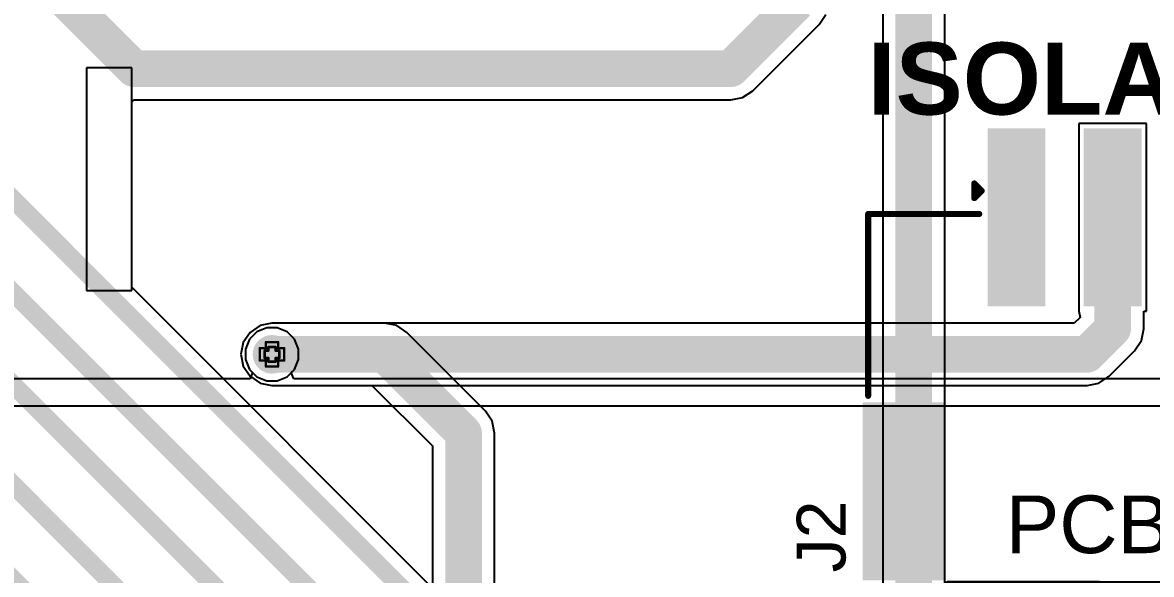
# Model space of a CAD drawing. Header units: inches. Extents: x -7 to 5163, y -3 to 5149.
# Drawn here: x 81.32 to 104.82, y 113.91 to 125.4 of the extents above; entities that cross this region are included whole.
import ezdxf

# ---------------------------------------------------------------- set-up
doc = ezdxf.new("R2010")
doc.units = ezdxf.units.IN
for name, color, linetype in [('Bottom Layer', 5, 'Continuous'), ('Bottom Solder', 6, 'Continuous'), ('Drill Drawing', 1, 'Continuous'), ('GND', 76, 'Continuous'), ('PWR', 16, 'Continuous'), ('Top Layer', 1, 'Continuous'), ('Top Overlay', 2, 'Continuous'), ('Top Paste', 8, 'Continuous'), ('Top Solder', 216, 'Continuous'), ('Via Holes', 16, 'Continuous')]:
    doc.layers.add(name, color=color, linetype=linetype)
doc.styles.add('Arial', font='', dxfattribs={"height": 0.2})
doc.styles.add('Arial_Bold', font='', dxfattribs={"height": 0.2})
doc.styles.get('Arial').set_extended_font_data('Arial')
doc.styles.get('Arial_Bold').set_extended_font_data('Arial', bold=True)

# ---------------------------------------------------------------- blocks, each defined once
blk = doc.blocks.new('WAFER_PH2_0_3PWB_71')
at = {"layer": 'Top Layer'}
for points in [[(-2.49999881, 4.59999969), (-1.49999827, 4.59999969), (-1.49999827, 1.09999907), (-2.49999881, 1.09999907)], [(-0.49999773, 4.59999969), (0.5000028099999999, 4.59999969), (0.5000028099999999, 1.09999907), (-0.49999773, 1.09999907)], [(1.50000081, 4.59999969), (2.50000135, 4.59999969), (2.50000135, 1.09999907), (1.50000081, 1.09999907)], [(-5.09999869, -1.09999907), (-3.59999915, -1.09999907), (-3.59999915, -4.59999969), (-5.09999869, -4.59999969)], [(3.60000169, -1.09999907), (5.10000123, -1.09999907), (5.10000123, -4.59999969), (3.60000169, -4.59999969)]]:
    blk.add_hatch(color=1, dxfattribs=at).paths.add_polyline_path(points)
at = {"layer": 'Top Paste'}
for points in [[(-2.49999881, 4.59999969), (-1.49999827, 4.59999969), (-1.49999827, 1.09999907), (-2.49999881, 1.09999907)], [(-0.49999773, 4.59999969), (0.5000028099999999, 4.59999969), (0.5000028099999999, 1.09999907), (-0.49999773, 1.09999907)], [(1.50000081, 4.59999969), (2.50000135, 4.59999969), (2.50000135, 1.09999907), (1.50000081, 1.09999907)], [(-5.09999869, -1.09999907), (-3.59999915, -1.09999907), (-3.59999915, -4.59999969), (-5.09999869, -4.59999969)], [(3.60000169, -1.09999907), (5.10000123, -1.09999907), (5.10000123, -4.59999969), (3.60000169, -4.59999969)]]:
    blk.add_hatch(color=8, dxfattribs=at).paths.add_polyline_path(points)
at = {"layer": 'Top Solder'}
for points in [[(-2.60159881, 4.70159969), (-1.39839827, 4.70159969), (-1.39839827, 0.99839907), (-2.60159881, 0.99839907)], [(-0.6015977299999999, 4.70159969), (0.6016028099999999, 4.70159969), (0.6016028099999999, 0.99839907), (-0.6015977299999999, 0.99839907)], [(1.39840081, 4.70159969), (2.60160135, 4.70159969), (2.60160135, 0.99839907), (1.39840081, 0.99839907)], [(-5.20159869, -0.99839907), (-3.49839915, -0.99839907), (-3.49839915, -4.70159969), (-5.20159869, -4.70159969)], [(3.49840169, -0.99839907), (5.20160123, -0.99839907), (5.20160123, -4.70159969), (3.49840169, -4.70159969)]]:
    blk.add_hatch(color=216, dxfattribs=at).paths.add_polyline_path(points)
at = {"layer": 'Top Overlay'}
for points in [[(-2.879598, 3.556, 0.127, 0.127, 0), (-2.727198, 3.4036, 0.127, 0.127, 0)], [(-2.879598, 3.2512, 0.127, 0.127, 0), (-2.879598, 3.556, 0.127, 0.127, 0)], [(-2.879598, 3.2512, 0.127, 0.127, 0), (-2.727198, 3.4036, 0.127, 0.127, 0)], [(-5.089397999999999, 2.921, 0.127, 0.127, 0), (-2.777998, 2.921, 0.127, 0.127, 0)], [(-5.089397999999999, -0.8636, 0.127, 0.127, 0), (-5.089397999999999, 2.921, 0.127, 0.127, 0)], [(2.77800054, 2.921, 0.127, 0.127, 0), (5.08940054, 2.921, 0.127, 0.127, 0)], [(5.08940054, -0.8636, 0.127, 0.127, 0), (5.08940054, 2.921, 0.127, 0.127, 0)], [(-3.43179908, -4.7752, 0.127, 0.127, 0), (3.47320108, -4.78039938, 0.127, 0.127, 0)]]:
    blk.add_lwpolyline(points, format="xyseb", dxfattribs=at)
for points in [[(-2.911348, 3.556, 0.0635, 0.0635, 1), (-2.847848, 3.556, 0.0635, 0.0635, 1)], [(-2.911348, 3.556, 0.0635, 0.0635, 1), (-2.847848, 3.556, 0.0635, 0.0635, 1)], [(-2.911348, 3.2512, 0.0635, 0.0635, 1), (-2.847848, 3.2512, 0.0635, 0.0635, 1)], [(-2.911348, 3.2512, 0.0635, 0.0635, 1), (-2.847848, 3.2512, 0.0635, 0.0635, 1)], [(-2.758948, 3.4036, 0.0635, 0.0635, 1), (-2.695448, 3.4036, 0.0635, 0.0635, 1)], [(-2.758948, 3.4036, 0.0635, 0.0635, 1), (-2.695448, 3.4036, 0.0635, 0.0635, 1)], [(-5.121148, 2.921, 0.0635, 0.0635, 1), (-5.057647999999999, 2.921, 0.0635, 0.0635, 1)], [(-5.121148, 2.921, 0.0635, 0.0635, 1), (-5.057647999999999, 2.921, 0.0635, 0.0635, 1)], [(-2.809748, 2.921, 0.0635, 0.0635, 1), (-2.746248, 2.921, 0.0635, 0.0635, 1)], [(2.74625054, 2.921, 0.0635, 0.0635, 1), (2.80975054, 2.921, 0.0635, 0.0635, 1)], [(5.057650539999999, 2.921, 0.0635, 0.0635, 1), (5.121150539999999, 2.921, 0.0635, 0.0635, 1)], [(5.057650539999999, 2.921, 0.0635, 0.0635, 1), (5.121150539999999, 2.921, 0.0635, 0.0635, 1)], [(-5.121148, -0.8636, 0.0635, 0.0635, 1), (-5.057647999999999, -0.8636, 0.0635, 0.0635, 1)], [(5.057650539999999, -0.8636, 0.0635, 0.0635, 1), (5.121150539999999, -0.8636, 0.0635, 0.0635, 1)], [(-3.46354908, -4.7752, 0.0635, 0.0635, 1), (-3.40004908, -4.7752, 0.0635, 0.0635, 1)], [(3.44145108, -4.78039938, 0.0635, 0.0635, 1), (3.50495108, -4.78039938, 0.0635, 0.0635, 1)]]:
    blk.add_lwpolyline(points, format="xyseb", close=True, dxfattribs=at)
at = {"layer": 'Top Overlay', "style": 'Arial'}
blk.add_text('PCB Edge', height=1.20000014, rotation=360, dxfattribs=at).set_placement((-2.22859854, -4.138274679999999))

msp = doc.modelspace()

# ---------------------------------------------------------------- hatches: boundary and pattern name
at = {"layer": 'Bottom Layer'}
h = msp.add_hatch(color=5, dxfattribs=at)
edge = h.paths.add_edge_path()
edge.add_arc((86.5124, 118.491), 0.2999994, 0, 360)
at = {"layer": 'Bottom Solder'}
h = msp.add_hatch(color=6, dxfattribs=at)
edge = h.paths.add_edge_path()
edge.add_arc((86.5124, 118.491), 0.4015993999999999, 0, 360)
at = {"layer": 'GND'}
h = msp.add_hatch(color=76, dxfattribs=at)
edge = h.paths.add_edge_path()
edge.add_arc((86.5124, 118.491), 0.2999994, 0, 360)
at = {"layer": 'PWR'}
h = msp.add_hatch(color=16, dxfattribs=at)
edge = h.paths.add_edge_path()
edge.add_arc((86.5124, 118.491), 0.2999994, 0, 360)
at = {"layer": 'Top Layer'}
h = msp.add_hatch(color=1, dxfattribs=at)
edge = h.paths.add_edge_path()
edge.add_arc((86.5124, 118.491), 0.2999994, 0, 360)
at = {"layer": 'Top Solder'}
h = msp.add_hatch(color=216, dxfattribs=at)
edge = h.paths.add_edge_path()
edge.add_arc((86.5124, 118.491), 0.4015993999999999, 0, 360)
at = {"layer": 'Via Holes'}
h = msp.add_hatch(color=7, dxfattribs=at)
edge = h.paths.add_edge_path()
edge.add_arc((86.5124, 118.491), 0.1499997, 0, 360)

# ---------------------------------------------------------------- linework, layer by layer
at = {"layer": 'Bottom Layer'}
for p, q in [((99.22535907999999, 127.9652), (99.22535907999999, 11.32087144)), ((100.52024092, 11.05269316), (100.52024092, 127.9652)), ((86.0545904, 118.9488096), (85.9142427, 118.7387643)), ((86.2646357, 119.0891573), (86.0545904, 118.9488096)), ((86.5124, 119.13844092), (86.2646357, 119.0891573)), ((88.86131072, 119.13844092), (86.5124, 119.13844092)), ((89.10907501999999, 119.0891573), (88.86131072, 119.13844092)), ((89.31912032, 118.9488096), (89.10907501999999, 119.0891573)), ((90.9580096, 117.30992032), (89.31912032, 118.9488096)), ((85.9142427, 118.7387643), (85.86495907999999, 118.491)), ((85.86495907999999, 118.491), (85.9142427, 118.2432357)), ((85.9142427, 118.2432357), (86.0545904, 118.0331904)), ((86.0545904, 118.0331904), (86.2646357, 117.8928427)), ((86.2646357, 117.8928427), (86.5124, 117.84355908)), ((86.5124, 117.84355908), (88.59313243999999, 117.84355908)), ((88.59313243999999, 117.84355908), (89.85275907999998, 116.58393244)), ((91.09835729999999, 117.09987502), (90.9580096, 117.30992032)), ((91.14764092, 116.85211072), (91.09835729999999, 117.09987502)), ((91.14764092, 81.5251354), (91.14764092, 116.85211072)), ((89.85275907999998, 116.58393244), (89.85275907999998, 81.79331368))]:
    msp.add_line(p, q, dxfattribs=at)
for points in [[(99.8728, 11.05269316, 0.7619999999999999, 0.7619999999999999, 0), (99.8728, 142.47136606, 0.7619999999999999, 0.7619999999999999, 0)], [(86.5124, 118.491, 0.7619999999999999, 0.7619999999999999, 0), (88.86131072, 118.491, 0.7619999999999999, 0.7619999999999999, 0)], [(88.86131072, 118.491, 0.7619999999999999, 0.7619999999999999, 0), (90.50019999999999, 116.85211072, 0.7619999999999999, 0.7619999999999999, 0)], [(90.50019999999999, 81.5251354, 0.7619999999999999, 0.7619999999999999, 0), (90.50019999999999, 116.85211072, 0.7619999999999999, 0.7619999999999999, 0)]]:
    msp.add_lwpolyline(points, format="xyseb", dxfattribs=at)
for points in [[(86.32189999999999, 118.491, 0.3809999999999999, 0.3809999999999999, 1), (86.7029, 118.491, 0.3809999999999999, 0.3809999999999999, 1)], [(88.67081071999999, 118.491, 0.3809999999999999, 0.3809999999999999, 1), (89.05181071999999, 118.491, 0.3809999999999999, 0.3809999999999999, 1)], [(88.67081071999999, 118.491, 0.3809999999999999, 0.3809999999999999, 1), (89.05181071999999, 118.491, 0.3809999999999999, 0.3809999999999999, 1)], [(90.30969999999999, 116.85211072, 0.3809999999999999, 0.3809999999999999, 1), (90.69069999999999, 116.85211072, 0.3809999999999999, 0.3809999999999999, 1)], [(90.30969999999999, 116.85211072, 0.3809999999999999, 0.3809999999999999, 1), (90.69069999999999, 116.85211072, 0.3809999999999999, 0.3809999999999999, 1)]]:
    msp.add_lwpolyline(points, format="xyseb", close=True, dxfattribs=at)
at = {"layer": 'Drill Drawing'}
for points in [[(86.38539999999999, 118.618, 0.0508, 0.0508, 0), (86.38539999999999, 118.745, 0.0508, 0.0508, 0)], [(86.38539999999999, 118.745, 0.0508, 0.0508, 0), (86.6394, 118.745, 0.0508, 0.0508, 0)], [(86.6394, 118.618, 0.0508, 0.0508, 0), (86.6394, 118.745, 0.0508, 0.0508, 0)], [(86.2584, 118.364, 0.0508, 0.0508, 0), (86.2584, 118.618, 0.0508, 0.0508, 0)], [(86.2584, 118.618, 0.0508, 0.0508, 0), (86.38539999999999, 118.618, 0.0508, 0.0508, 0)], [(86.36, 118.4148, 0.0508, 0.0508, 0), (86.36, 118.5672, 0.0508, 0.0508, 0)], [(86.36, 118.5672, 0.0508, 0.0508, 0), (86.4362, 118.5672, 0.0508, 0.0508, 0)], [(86.36, 118.4148, 0.0508, 0.0508, 0), (86.4362, 118.4148, 0.0508, 0.0508, 0)], [(86.4362, 118.5672, 0.0508, 0.0508, 0), (86.4362, 118.6434, 0.0508, 0.0508, 0)], [(86.4362, 118.6434, 0.0508, 0.0508, 0), (86.58859999999999, 118.6434, 0.0508, 0.0508, 0)], [(86.4362, 118.3386, 0.0508, 0.0508, 0), (86.4362, 118.4148, 0.0508, 0.0508, 0)], [(86.58859999999999, 118.5672, 0.0508, 0.0508, 0), (86.58859999999999, 118.6434, 0.0508, 0.0508, 0)], [(86.58859999999999, 118.5672, 0.0508, 0.0508, 0), (86.6648, 118.5672, 0.0508, 0.0508, 0)], [(86.58859999999999, 118.4148, 0.0508, 0.0508, 0), (86.6648, 118.4148, 0.0508, 0.0508, 0)], [(86.58859999999999, 118.3386, 0.0508, 0.0508, 0), (86.58859999999999, 118.4148, 0.0508, 0.0508, 0)], [(86.6394, 118.618, 0.0508, 0.0508, 0), (86.76639999999999, 118.618, 0.0508, 0.0508, 0)], [(86.6648, 118.4148, 0.0508, 0.0508, 0), (86.6648, 118.5672, 0.0508, 0.0508, 0)], [(86.76639999999999, 118.364, 0.0508, 0.0508, 0), (86.76639999999999, 118.618, 0.0508, 0.0508, 0)], [(86.2584, 118.364, 0.0508, 0.0508, 0), (86.38539999999999, 118.364, 0.0508, 0.0508, 0)], [(86.38539999999999, 118.237, 0.0508, 0.0508, 0), (86.38539999999999, 118.364, 0.0508, 0.0508, 0)], [(86.38539999999999, 118.237, 0.0508, 0.0508, 0), (86.6394, 118.237, 0.0508, 0.0508, 0)], [(86.4362, 118.3386, 0.0508, 0.0508, 0), (86.58859999999999, 118.3386, 0.0508, 0.0508, 0)], [(86.6394, 118.364, 0.0508, 0.0508, 0), (86.76639999999999, 118.364, 0.0508, 0.0508, 0)], [(86.6394, 118.237, 0.0508, 0.0508, 0), (86.6394, 118.364, 0.0508, 0.0508, 0)]]:
    msp.add_lwpolyline(points, format="xyseb", dxfattribs=at)
for points in [[(86.3727, 118.745, 0.0254, 0.0254, 1), (86.3981, 118.745, 0.0254, 0.0254, 1)], [(86.3727, 118.745, 0.0254, 0.0254, 1), (86.3981, 118.745, 0.0254, 0.0254, 1)], [(86.62669999999999, 118.745, 0.0254, 0.0254, 1), (86.6521, 118.745, 0.0254, 0.0254, 1)], [(86.62669999999999, 118.745, 0.0254, 0.0254, 1), (86.6521, 118.745, 0.0254, 0.0254, 1)], [(86.2457, 118.618, 0.0254, 0.0254, 1), (86.2711, 118.618, 0.0254, 0.0254, 1)], [(86.2457, 118.618, 0.0254, 0.0254, 1), (86.2711, 118.618, 0.0254, 0.0254, 1)], [(86.3473, 118.5672, 0.0254, 0.0254, 1), (86.3727, 118.5672, 0.0254, 0.0254, 1)], [(86.3473, 118.5672, 0.0254, 0.0254, 1), (86.3727, 118.5672, 0.0254, 0.0254, 1)], [(86.3473, 118.4148, 0.0254, 0.0254, 1), (86.3727, 118.4148, 0.0254, 0.0254, 1)], [(86.3473, 118.4148, 0.0254, 0.0254, 1), (86.3727, 118.4148, 0.0254, 0.0254, 1)], [(86.3727, 118.618, 0.0254, 0.0254, 1), (86.3981, 118.618, 0.0254, 0.0254, 1)], [(86.3727, 118.618, 0.0254, 0.0254, 1), (86.3981, 118.618, 0.0254, 0.0254, 1)], [(86.42349999999999, 118.6434, 0.0254, 0.0254, 1), (86.4489, 118.6434, 0.0254, 0.0254, 1)], [(86.42349999999999, 118.6434, 0.0254, 0.0254, 1), (86.4489, 118.6434, 0.0254, 0.0254, 1)], [(86.42349999999999, 118.5672, 0.0254, 0.0254, 1), (86.4489, 118.5672, 0.0254, 0.0254, 1)], [(86.42349999999999, 118.5672, 0.0254, 0.0254, 1), (86.4489, 118.5672, 0.0254, 0.0254, 1)], [(86.42349999999999, 118.4148, 0.0254, 0.0254, 1), (86.4489, 118.4148, 0.0254, 0.0254, 1)], [(86.42349999999999, 118.4148, 0.0254, 0.0254, 1), (86.4489, 118.4148, 0.0254, 0.0254, 1)], [(86.5759, 118.6434, 0.0254, 0.0254, 1), (86.6013, 118.6434, 0.0254, 0.0254, 1)], [(86.5759, 118.6434, 0.0254, 0.0254, 1), (86.6013, 118.6434, 0.0254, 0.0254, 1)], [(86.5759, 118.5672, 0.0254, 0.0254, 1), (86.6013, 118.5672, 0.0254, 0.0254, 1)], [(86.5759, 118.5672, 0.0254, 0.0254, 1), (86.6013, 118.5672, 0.0254, 0.0254, 1)], [(86.5759, 118.4148, 0.0254, 0.0254, 1), (86.6013, 118.4148, 0.0254, 0.0254, 1)], [(86.5759, 118.4148, 0.0254, 0.0254, 1), (86.6013, 118.4148, 0.0254, 0.0254, 1)], [(86.62669999999999, 118.618, 0.0254, 0.0254, 1), (86.6521, 118.618, 0.0254, 0.0254, 1)], [(86.62669999999999, 118.618, 0.0254, 0.0254, 1), (86.6521, 118.618, 0.0254, 0.0254, 1)], [(86.6521, 118.5672, 0.0254, 0.0254, 1), (86.6775, 118.5672, 0.0254, 0.0254, 1)], [(86.6521, 118.5672, 0.0254, 0.0254, 1), (86.6775, 118.5672, 0.0254, 0.0254, 1)], [(86.6521, 118.4148, 0.0254, 0.0254, 1), (86.6775, 118.4148, 0.0254, 0.0254, 1)], [(86.6521, 118.4148, 0.0254, 0.0254, 1), (86.6775, 118.4148, 0.0254, 0.0254, 1)], [(86.7537, 118.618, 0.0254, 0.0254, 1), (86.7791, 118.618, 0.0254, 0.0254, 1)], [(86.7537, 118.618, 0.0254, 0.0254, 1), (86.7791, 118.618, 0.0254, 0.0254, 1)], [(86.2457, 118.364, 0.0254, 0.0254, 1), (86.2711, 118.364, 0.0254, 0.0254, 1)], [(86.2457, 118.364, 0.0254, 0.0254, 1), (86.2711, 118.364, 0.0254, 0.0254, 1)], [(86.3727, 118.364, 0.0254, 0.0254, 1), (86.3981, 118.364, 0.0254, 0.0254, 1)], [(86.3727, 118.364, 0.0254, 0.0254, 1), (86.3981, 118.364, 0.0254, 0.0254, 1)], [(86.3727, 118.237, 0.0254, 0.0254, 1), (86.3981, 118.237, 0.0254, 0.0254, 1)], [(86.3727, 118.237, 0.0254, 0.0254, 1), (86.3981, 118.237, 0.0254, 0.0254, 1)], [(86.42349999999999, 118.3386, 0.0254, 0.0254, 1), (86.4489, 118.3386, 0.0254, 0.0254, 1)], [(86.42349999999999, 118.3386, 0.0254, 0.0254, 1), (86.4489, 118.3386, 0.0254, 0.0254, 1)], [(86.5759, 118.3386, 0.0254, 0.0254, 1), (86.6013, 118.3386, 0.0254, 0.0254, 1)], [(86.5759, 118.3386, 0.0254, 0.0254, 1), (86.6013, 118.3386, 0.0254, 0.0254, 1)], [(86.62669999999999, 118.364, 0.0254, 0.0254, 1), (86.6521, 118.364, 0.0254, 0.0254, 1)], [(86.62669999999999, 118.364, 0.0254, 0.0254, 1), (86.6521, 118.364, 0.0254, 0.0254, 1)], [(86.62669999999999, 118.237, 0.0254, 0.0254, 1), (86.6521, 118.237, 0.0254, 0.0254, 1)], [(86.62669999999999, 118.237, 0.0254, 0.0254, 1), (86.6521, 118.237, 0.0254, 0.0254, 1)], [(86.7537, 118.364, 0.0254, 0.0254, 1), (86.7791, 118.364, 0.0254, 0.0254, 1)], [(86.7537, 118.364, 0.0254, 0.0254, 1), (86.7791, 118.364, 0.0254, 0.0254, 1)]]:
    msp.add_lwpolyline(points, format="xyseb", close=True, dxfattribs=at)
at = {"layer": 'GND'}
for p, q in [((86.19858554, 118.9606587), (86.0427413, 118.80481446)), ((86.4022021, 119.0449994), (86.19858554, 118.9606587)), ((86.62259789999999, 119.0449994), (86.4022021, 119.0449994)), ((86.82621446, 118.9606587), (86.62259789999999, 119.0449994)), ((86.9820587, 118.80481446), (86.82621446, 118.9606587)), ((86.0427413, 118.80481446), (85.9584006, 118.6011979)), ((87.0663994, 118.6011979), (86.9820587, 118.80481446)), ((85.9584006, 118.6011979), (85.9584006, 118.3808021)), ((87.0663994, 118.3808021), (87.0663994, 118.6011979)), ((85.9584006, 118.3808021), (86.0427413, 118.17718554)), ((86.9820587, 118.17718554), (87.0663994, 118.3808021)), ((86.0427413, 118.17718554), (86.19858554, 118.0213413)), ((86.19858554, 118.0213413), (86.4022021, 117.9370006)), ((86.62259789999999, 117.9370006), (86.82621446, 118.0213413)), ((86.82621446, 118.0213413), (86.9820587, 118.17718554)), ((86.4022021, 117.9370006), (86.62259789999999, 117.9370006))]:
    msp.add_line(p, q, dxfattribs=at)
at = {"layer": 'PWR'}
for p, q in [((86.19858554, 118.9606587), (86.0427413, 118.80481446)), ((86.4022021, 119.0449994), (86.19858554, 118.9606587)), ((86.62259789999999, 119.0449994), (86.4022021, 119.0449994)), ((86.82621446, 118.9606587), (86.62259789999999, 119.0449994)), ((86.9820587, 118.80481446), (86.82621446, 118.9606587)), ((86.0427413, 118.80481446), (85.9584006, 118.6011979)), ((87.0663994, 118.6011979), (86.9820587, 118.80481446)), ((85.9584006, 118.6011979), (85.9584006, 118.3808021)), ((87.0663994, 118.3808021), (87.0663994, 118.6011979)), ((85.9584006, 118.3808021), (86.0427413, 118.17718554)), ((86.9820587, 118.17718554), (87.0663994, 118.3808021)), ((86.0573209, 117.983), (27.6098, 117.983)), ((86.0427413, 118.17718554), (86.10992683999999, 118.11)), ((86.10992683999999, 118.11), (86.0573209, 117.983)), ((86.91487316, 118.11), (86.9820587, 118.17718554)), ((86.96747909999999, 117.983), (86.91487316, 118.11)), ((112.96422924, 117.983), (86.96747909999999, 117.983)), ((27.0256, 117.4223839), (163.1188, 117.4223839))]:
    msp.add_line(p, q, dxfattribs=at)
at = {"layer": 'Top Layer'}
for p, q in [((97.90096752, 125.35714832), (98.04131522, 125.56719362)), ((96.5206096, 123.9767904), (97.90096752, 125.35714832)), ((83.5914, 124.45382272), (82.65176256, 124.45382272)), ((82.65176256, 124.45382272), (82.65176256, 119.81795696)), ((83.59139237999999, 119.8177944), (83.5914, 124.45382272)), ((96.3105643, 123.8364427), (96.5206096, 123.9767904)), ((83.59139237999999, 119.88861722), (83.5914, 123.7453329)), ((83.5914, 123.7453329), (83.6423651, 123.78715908)), ((83.6423651, 123.78715908), (96.0628, 123.78715908)), ((96.0628, 123.78715908), (96.3105643, 123.8364427)), ((104.71620154, 123.29420096), (103.30980354, 123.29420096)), ((103.30980354, 123.29420096), (103.30980354, 119.38780542)), ((104.71620154, 119.38780288), (104.71620154, 123.29420096)), ((97.96529301999999, 105.51471658), (83.59139237999999, 119.88861722)), ((82.65176256, 119.81795696), (83.59139237999999, 119.8177944)), ((103.30980354, 119.38780542), (103.309801, 119.38780542)), ((103.309801, 119.38780542), (103.33378368, 119.26080288)), ((104.66044092, 119.0244), (104.66044092, 119.38780288)), ((104.66044092, 119.38780288), (104.71620154, 119.38780288)), ((103.33378368, 119.26080288), (103.21142172, 119.13844092)), ((86.0545904, 118.9488096), (85.9142427, 118.7387643)), ((86.2646357, 119.0891573), (86.0545904, 118.9488096)), ((86.5124, 119.13844092), (86.2646357, 119.0891573)), ((103.21142172, 119.13844092), (86.5124, 119.13844092)), ((104.6111573, 118.7766357), (104.66044092, 119.0244)), ((85.9142427, 118.7387643), (85.86495907999999, 118.491)), ((104.4708096, 118.5665904), (104.6111573, 118.7766357)), ((85.86495907999999, 118.491), (85.9142427, 118.2432357)), ((103.9374096, 118.0331904), (104.4708096, 118.5665904)), ((85.9142427, 118.2432357), (86.0545904, 118.0331904)), ((86.0545904, 118.0331904), (86.2646357, 117.8928427)), ((103.7273643, 117.8928427), (103.9374096, 118.0331904)), ((86.2646357, 117.8928427), (86.5124, 117.84355908)), ((86.5124, 117.84355908), (103.4796, 117.84355908)), ((103.4796, 117.84355908), (103.7273643, 117.8928427))]:
    msp.add_line(p, q, dxfattribs=at)
for points in [[(81.7158259, 126.36113666, 0.7619999999999999, 0.7619999999999999, 0), (83.64236256, 124.4346, 0.7619999999999999, 0.7619999999999999, 0)], [(96.0628, 124.4346, 0.7619999999999999, 0.7619999999999999, 0), (97.44315791999999, 125.81495792, 0.7619999999999999, 0.7619999999999999, 0)], [(83.64236256, 124.4346, 0.7619999999999999, 0.7619999999999999, 0), (96.0628, 124.4346, 0.7619999999999999, 0.7619999999999999, 0)], [(78.94129246, 123.8977837, 0.3809999999999999, 0.3809999999999999, 0), (97.7775667, 105.06150946, 0.3809999999999999, 0.3809999999999999, 0)], [(77.53990334, 123.35836898, 0.3809999999999999, 0.3809999999999999, 0), (97.17288414, 103.72538818, 0.3809999999999999, 0.3809999999999999, 0)], [(76.25998718, 122.72479138, 0.3809999999999999, 0.3809999999999999, 0), (96.62095229999998, 102.36382626, 0.3809999999999999, 0.3809999999999999, 0)], [(74.92419102, 121.97620258, 0.3809999999999999, 0.3809999999999999, 0), (95.92356989999999, 100.9768237, 0.3809999999999999, 0.3809999999999999, 0)], [(73.533, 121.40253088, 0.3809999999999999, 0.3809999999999999, 0), (95.34457181999998, 99.59095905999999, 0.3809999999999999, 0.3809999999999999, 0)], [(104.013, 121.34099938, 0.7619999999999999, 0.7619999999999999, 0), (104.01300254, 121.34100192, 0.7619999999999999, 0.7619999999999999, 0)], [(104.013, 119.0244, 0.7619999999999999, 0.7619999999999999, 0), (104.013, 121.34099938, 0.7619999999999999, 0.7619999999999999, 0)], [(103.4796, 118.491, 0.7619999999999999, 0.7619999999999999, 0), (104.013, 119.0244, 0.7619999999999999, 0.7619999999999999, 0)], [(86.5124, 118.491, 0.7619999999999999, 0.7619999999999999, 0), (103.4796, 118.491, 0.7619999999999999, 0.7619999999999999, 0)]]:
    msp.add_lwpolyline(points, format="xyseb", dxfattribs=at)
for points in [[(83.45186256, 124.4346, 0.3809999999999999, 0.3809999999999999, 1), (83.83286256, 124.4346, 0.3809999999999999, 0.3809999999999999, 1)], [(83.45186256, 124.4346, 0.3809999999999999, 0.3809999999999999, 1), (83.83286256, 124.4346, 0.3809999999999999, 0.3809999999999999, 1)], [(95.8723, 124.4346, 0.3809999999999999, 0.3809999999999999, 1), (96.2533, 124.4346, 0.3809999999999999, 0.3809999999999999, 1)], [(95.8723, 124.4346, 0.3809999999999999, 0.3809999999999999, 1), (96.2533, 124.4346, 0.3809999999999999, 0.3809999999999999, 1)], [(103.8225, 121.34099938, 0.3809999999999999, 0.3809999999999999, 1), (104.2035, 121.34099938, 0.3809999999999999, 0.3809999999999999, 1)], [(103.8225, 121.34099938, 0.3809999999999999, 0.3809999999999999, 1), (104.2035, 121.34099938, 0.3809999999999999, 0.3809999999999999, 1)], [(103.82250254, 121.34100192, 0.3809999999999999, 0.3809999999999999, 1), (104.20350254, 121.34100192, 0.3809999999999999, 0.3809999999999999, 1)], [(103.8225, 119.0244, 0.3809999999999999, 0.3809999999999999, 1), (104.2035, 119.0244, 0.3809999999999999, 0.3809999999999999, 1)], [(103.8225, 119.0244, 0.3809999999999999, 0.3809999999999999, 1), (104.2035, 119.0244, 0.3809999999999999, 0.3809999999999999, 1)], [(86.32189999999999, 118.491, 0.3809999999999999, 0.3809999999999999, 1), (86.7029, 118.491, 0.3809999999999999, 0.3809999999999999, 1)], [(103.2891, 118.491, 0.3809999999999999, 0.3809999999999999, 1), (103.6701, 118.491, 0.3809999999999999, 0.3809999999999999, 1)], [(103.2891, 118.491, 0.3809999999999999, 0.3809999999999999, 1), (103.6701, 118.491, 0.3809999999999999, 0.3809999999999999, 1)]]:
    msp.add_lwpolyline(points, format="xyseb", close=True, dxfattribs=at)

# ---------------------------------------------------------------- block references
msp.add_blockref('WAFER_PH2_0_3PWB_71', (104.013, 118.49100254))

# ---------------------------------------------------------------- texts
at = {"layer": 'Top Overlay'}
for s, height, rotation, style, p in [('ISOLATOR', 1.49999954, 360, 'Arial_Bold', (98.91300003999999, 123.48083)), ('J2', 1.016, 90, 'Arial', (98.45206624, 113.95081096))]:
    msp.add_text(s, height=height, rotation=rotation, dxfattribs=dict(at, style=style)).set_placement(p)

doc.saveas('drawing.dxf')
